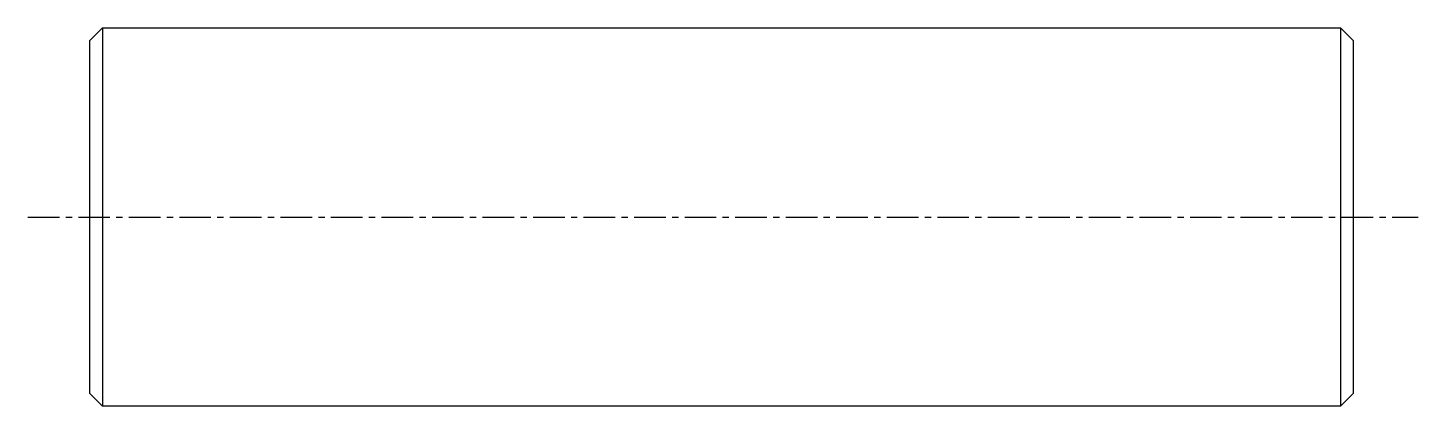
# Model space of a CAD drawing. Extents: x 57 to 112, y 68 to 172.
# Drawn here: x 56.5 to 111.5, y 156.6 to 171.6 of the extents above; entities outside this region: 2.
import ezdxf

# ---------------------------------------------------------------- set-up
doc = ezdxf.new("R2010")
doc.units = 0
doc.linetypes.add('CENTER', pattern=[2, 1.25, -0.25, 0.25, -0.25])
doc.layers.get('0').update_dxf_attribs({"linetype": 'CONTINUOUS'})
doc.layers.add('CENTER', color=1, linetype='CENTER')

msp = doc.modelspace()

# ---------------------------------------------------------------- linework, layer by layer
for p, q in [((58.972, 171.144), (59.472, 171.644)), ((59.472, 171.644), (108.472, 171.644)), ((59.472, 171.644), (59.472, 156.644)), ((108.472, 171.644), (108.472, 156.644)), ((108.472, 171.644), (108.972, 171.144)), ((58.972, 157.144), (58.972, 171.144)), ((108.972, 171.144), (108.972, 157.144)), ((59.472, 167.894), (59.472, 167.894)), ((59.472, 164.144), (59.472, 164.144)), ((59.472, 156.644), (58.972, 157.144)), ((108.972, 157.144), (108.472, 156.644)), ((108.472, 156.644), (59.472, 156.644))]:
    msp.add_line(p, q)
at = {"layer": 'CENTER', "color": 1, "linetype": 'CENTER'}
msp.add_line((56.518, 164.144), (111.55, 164.144), dxfattribs=at)

# ---------------------------------------------------------------- texts
for s, p in [('SFR 15-50', (66.928, 83.382)), ('SFR15', (66.928, 68.382))]:
    msp.add_text(s, height=4).set_placement(p)

doc.saveas('drawing.dxf')
